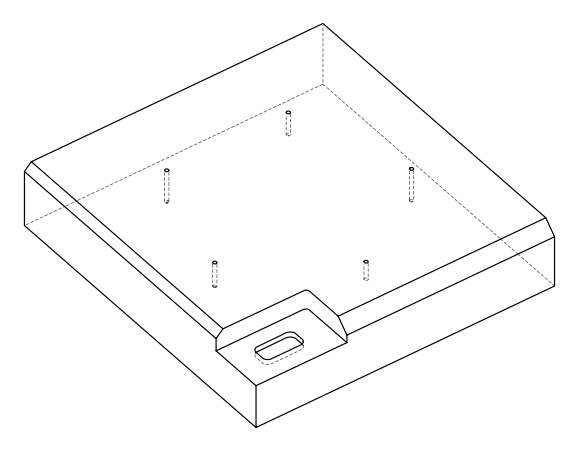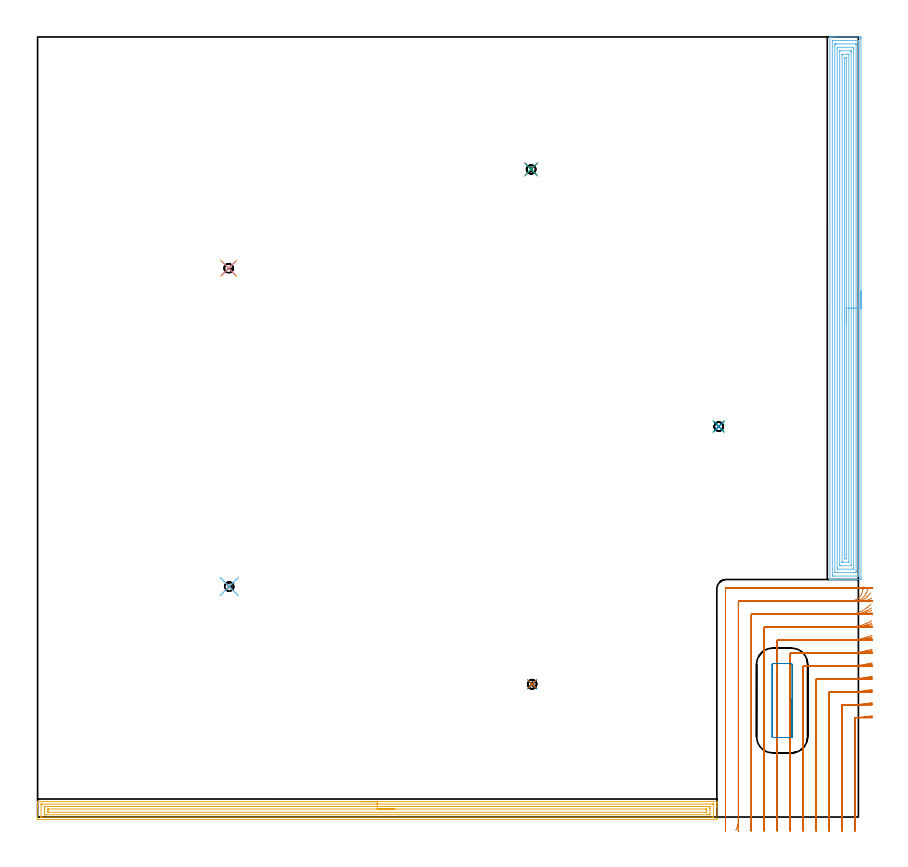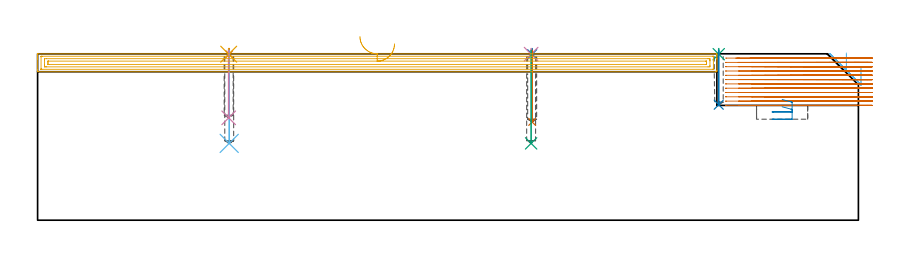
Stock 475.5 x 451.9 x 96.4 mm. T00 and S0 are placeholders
(PLAN: 14 operations, 4 tool changes, 75.8 min)
(1 SPOT_DRILL | STEP1POCKET | NXT0321_9005460120000 | 0.03 min | 1 mm3)
(2 SPOT_DRILL_1 | STEP1POCKET_1 | NXT0321_9005460120000 | 0.03 min | 1 mm3)
(3 SPOT_DRILL_2 | STEP1POCKET_2 | NXT0321_9005460120000 | 0.03 min | 0 mm3)
(4 SPOT_DRILL_3 | STEP1POCKET_3 | NXT0321_9005460120000 | 0.03 min | 1 mm3)
(5 SPOT_DRILL_4 | STEP1POCKET_4 | NXT0321_9005460120000 | 0.03 min | 0 mm3)
(6 DRILL_BLIND_HOLE_INTO_CENTER | STEP1POCKET | UGT0301_447 | 0.22 min | 1060 mm3)
(7 DRILL_BLIND_HOLE_INTO_CENTER_1 | STEP1POCKET_1 | UGT0301_447 | 0.17 min | 802 mm3)
(8 DRILL_BLIND_HOLE_INTO_CENTER_2 | STEP1POCKET_2 | UGT0301_447 | 0.13 min | 591 mm3)
(9 DRILL_BLIND_HOLE_INTO_CENTER_3 | STEP1POCKET_3 | UGT0301_447 | 0.22 min | 1065 mm3)
(10 DRILL_BLIND_HOLE_INTO_CENTER_4 | STEP1POCKET_4 | UGT0301_447 | 0.16 min | 750 mm3)
(11 AREA_MILL | FG_CHAMFER_SURFACE | UGT0205_001 | 12.83 min | 21597 mm3)
(12 AREA_MILL_1 | FG_CHAMFER_SURFACE_1 | UGT0205_001 | 17.86 min | 52158 mm3)
(13 MILL_CORNER_NOTCH_RECTANGULAR | CORNER_NOTCH_RECTANGULAR | NXT0201_013 | Follow Part, ap 2.5, ae 75% | 43.44 min | 335625 mm3)
(14 MILL_RECTANGULAR_POCKET | POCKET_RECTANGULAR_STRAIGHT | UGT0201_100 | Follow Part, ap 4.5, ae 75% | 0.67 min | 13767 mm3)
(TOOL NXT0321_9005460120000 | NC Spot Drill, 142deg, 12mm, Carbide, Uncoated | D12 PA142 FL30 Z2)
(TOOL UGT0301_447 | Carbide Drill 5.2 mm | D5.2 PA118 FL52 Z2)
(TOOL UGT0205_001 | Chamfer Mill 20 x 3 x 45 deg. | D20 FL50 Z2)
(TOOL NXT0201_013 | ENDMILL 10mm | D10 FL30 Z4)
(TOOL UGT0201_100 | End Mill 18 mm | D18 FL22 Z2)
(OP 1 SPOT_DRILL)
G17 G21 G94 G90
T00 M6
G54
G17 G0 G90 X111. Y133.5 S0 M3
G43 Z106.4 H0
G94 G81 G98 Z96.176 F250. R99.4
G80
M5
M2
(OP 2 SPOT_DRILL_1)
G17 G21 G94 G90
T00 M6
G54
G17 G0 G90 X286.5 Y76.9 S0 M3
G43 Z106.4 H0
G94 G81 G98 Z96.176 F250. R99.4
G80
M5
M2
(OP 3 SPOT_DRILL_2)
G17 G21 G94 G90
T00 M6
G54
G17 G0 G90 X394.6 Y226.2 S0 M3
G43 Z106.4 H0
G94 G81 G98 Z96.176 F250. R99.4
G80
M5
M2
(OP 4 SPOT_DRILL_3)
G17 G21 G94 G90
T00 M6
G54
G17 G0 G90 X285.9 Y375.2 S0 M3
G43 Z106.4 H0
G94 G81 G98 Z96.176 F250. R99.4
G80
M5
M2
(OP 5 SPOT_DRILL_4)
G17 G21 G94 G90
T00 M6
G54
G17 G0 G90 X110.7 Y317.9 S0 M3
G43 Z106.4 H0
G94 G81 G98 Z96.176 F250. R99.4
G80
M5
M2
(OP 6 DRILL_BLIND_HOLE_INTO_CENTER)
G17 G21 G94 G90
T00 M6
G54
G17 G0 G90 X111. Y133.5 S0 M3
G43 Z106.4 H0
G94 G81 G98 Z44.5 F250. R98.4
G80
M5
M2
(OP 7 DRILL_BLIND_HOLE_INTO_CENTER_1)
G17 G21 G94 G90
T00 M6
G54
G17 G0 G90 X286.5 Y76.9 S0 M3
G43 Z106.4 H0
G94 G81 G98 Z56.9 F250. R98.4
G80
M5
M2
(OP 8 DRILL_BLIND_HOLE_INTO_CENTER_2)
G17 G21 G94 G90
T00 M6
G54
G17 G0 G90 X394.6 Y226.2 S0 M3
G43 Z106.4 H0
G94 G81 G98 Z66.9 F250. R98.4
G80
M5
M2
(OP 9 DRILL_BLIND_HOLE_INTO_CENTER_3)
G17 G21 G94 G90
T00 M6
G54
G17 G0 G90 X285.9 Y375.2 S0 M3
G43 Z106.4 H0
G94 G81 G98 Z44.5 F250. R98.4
G80
M5
M2
(OP 10 DRILL_BLIND_HOLE_INTO_CENTER_4)
G17 G21 G94 G90
T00 M6
G54
G17 G0 G90 X110.7 Y317.9 S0 M3
G43 Z106.4 H0
G94 G81 G98 Z59.3 F250. R98.4
G80
M5
M2
(OP 11 AREA_MILL)
G17 G21 G94 G90
T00 M6
G54
G17 G0 G90 X186.75 Y8.9 S1061 M3
G43 Z106.4 H0
G94 G1 X186.788 Z105.528 F250.
X186.902 Z104.663
X187.091 Z103.812
X187.353 Z102.98
X187.687 Z102.174
X188.09 Z101.4
X188.559 Z100.664
X189.09 Z99.972
X189.679 Z99.329
X190.322 Z98.739
X191.014 Z98.208
X191.75 Z97.74
X192.524 Z97.337
X193.33 Z97.003
X194.162 Z96.741
X195.014 Z96.552
X195.878 Z96.438
X196.75 Z96.4
X393.326
X393.49 Y8.898 Z96.388
X393.498 Y8.754 Z96.246
X393.5 Y8.604 Z96.104
Y8.325 Z95.825
Y7.644 Z95.138
Y6.426 Z93.923
Y5.891 Z93.385
Y-0.852 Z86.645
X393.497 Y-1.12 Z86.377
X393.49 Y-1.493 Z86.005
X393.264 Y-1.497 Z86.001
X392.88 Y-1.5 Z86.
X0.621
X0.236 Y-1.497 Z86.001
X0.01 Y-1.493 Z86.005
X0.004 Y-1.12 Z86.377
X0. Y-0.511 Z86.986
Y5.891 Z93.385
Y6.426 Z93.923
Y6.767 Z94.263
Y7.303 Z94.799
Y7.644 Z95.138
Y8.325 Z95.825
Y8.604 Z96.104
X0.002 Y8.754 Z96.246
X0.01 Y8.898 Z96.388
X0.174 Y8.9 Z96.4
X196.75
Y7.486 Z94.986
X391.092 Y7.485 Z94.985
X391.254
X391.447 Y7.481 Z94.981
X391.487 Y7.479 Z94.979
X391.493 Y7.453 Z94.953
X391.496 Y7.421 Z94.921
X391.5 Y7.244 Z94.744
Y0.233 Z87.733
X391.498 Y0.1 Z87.6
X391.494 Y-0.006 Z87.494
X391.49 Y-0.072 Z87.428
X391.457 Y-0.079 Z87.421
X391.092 Y-0.084 Z87.416
X390.931 Y-0.085 Z87.415
X2.408
X2.246
X2.054 Y-0.081 Z87.419
X2.013 Y-0.079 Z87.421
X2.007 Y-0.053 Z87.447
X2.004 Y-0.021 Z87.479
X2. Y0.156 Z87.656
Y7.167 Z94.667
X2.002 Y7.3 Z94.8
X2.006 Y7.407 Z94.907
X2.01 Y7.472 Z94.972
X2.043 Y7.479 Z94.979
X2.408 Y7.484 Z94.984
X2.569 Y7.485 Z94.985
X196.75 Y7.486 Z94.986
Y6.072 Z93.572
X388.412 Y6.071 Z93.571
X389.123 Y6.07 Z93.57
X389.305 Y6.068 Z93.568
X389.48 Y6.065 Z93.565
X389.49 Y5.891 Z93.391
X389.497 Y5.703 Z93.203
X389.5 Y5.015 Z92.515
Y4.824 Z92.324
X389.499 Y2.196 Z89.696
X389.49 Y1.509 Z89.009
X389.482 Y1.335 Z88.835
X388.412 Y1.329 Z88.829
X5.088
X4.377 Y1.33 Z88.83
X4.195 Y1.332 Z88.832
X4.02 Y1.335 Z88.835
X4.01 Y1.509 Z89.009
X4.003 Y1.697 Z89.197
X4. Y2.385 Z89.885
Y2.576 Z90.076
X4.001 Y5.204 Z92.704
X4.01 Y5.891 Z93.391
X4.018 Y6.064 Z93.564
X5.088 Y6.071 Z93.571
X196.75 Y6.072 Z93.572
Y4.657 Z92.157
X386.989
X387.357 Y4.656 Z92.156
X387.421 Y4.654 Z92.154
X387.481 Y4.651 Z92.151
X387.49 Y4.565 Z92.065
X387.5 Y4.156 Z91.656
Y3.28 Z90.78
X387.497 Y2.833 Z90.333
X387.494 Y2.779 Z90.279
X387.491 Y2.757 Z90.257
X387.469 Y2.75 Z90.25
X387.331 Y2.746 Z90.246
X387.153 Y2.743 Z90.243
X6.511
X6.143 Y2.744 Z90.244
X6.079 Y2.746 Z90.246
X6.019 Y2.749 Z90.249
X6.01 Y2.835 Z90.335
X6. Y3.244 Z90.744
Y4.12 Z91.62
Y4.138 Z91.638
X6.003 Y4.567 Z92.067
X6.006 Y4.621 Z92.121
X6.009 Y4.643 Z92.143
X6.031 Y4.65 Z92.15
X6.17 Y4.654 Z92.154
X6.347 Y4.656 Z92.156
X196.75 Y4.657 Z92.157
X197.622 Z92.195
X198.487 Z92.309
X199.338 Z92.498
X200.17 Z92.76
X200.976 Z93.094
X201.75 Z93.497
X202.486 Z93.966
X203.178 Z94.497
X203.821 Z95.086
X204.41 Z95.729
X204.942 Z96.422
X205.41 Z97.157
X205.813 Z97.931
X206.147 Z98.737
X206.409 Z99.569
X206.598 Z100.421
X206.712 Z101.286
X206.75 Z102.157
G0 Z106.4
M5
M2
(OP 12 AREA_MILL_1)
G17 G21 G94 G90
T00 M6
G54
G17 G0 G90 X477. Y304.75 S1061 M3
G43 Z106.4 H0
Z88.4
G94 G1 Y304.712 Z87.528 F250.
Y304.598 Z86.663
Y304.409 Z85.812
Y304.147 Z84.98
Y303.813 Z84.174
Y303.41 Z83.4
Y302.941 Z82.664
Y302.41 Z81.972
Y301.821 Z81.329
Y301.178 Z80.74
Y300.486 Z80.208
Y299.75 Z79.74
Y298.976 Z79.337
Y298.17 Z79.003
Y297.338 Z78.741
Y296.486 Z78.552
Y295.622 Z78.438
Y294.75 Z78.4
Y138.791
X476.999 Y138.232 Z78.401
X476.994 Y137.679 Z78.403
X476.992 Y137.608 Z78.406
X476.445 Y137.6 Z78.953
X462.222 Z93.173
X460.813 Z94.584
X460.444 Z94.951
X459.708 Z95.692
X459.46 Z95.939
X459.044 Y137.607 Z96.347
X459.003 Y137.61 Z96.388
X459. Y137.785 Z96.4
Y451.715
X459.003 Y451.891 Z96.388
X459.046 Y451.9 Z96.345
X459.46 Z95.939
X459.708 Z95.692
X460.444 Z94.951
X461.702 Z93.695
X463.111 Z92.285
X475.816 Z79.581
X476.445 Y451.896 Z78.953
X476.992 Y451.892 Z78.406
X476.994 Y451.821 Z78.404
X476.999 Y451.267 Z78.401
X477. Y450.709 Z78.4
Y294.75
X475.586 Z79.814
Y140.021
X475.585 Y139.992 Z79.815
X475.556 Y139.61 Z79.844
X475.084 Y139.601 Z80.316
X461.333 Y139.6 Z94.067
X460.862 Y139.601 Z94.538
X460.444 Y139.61 Z94.956
X460.416 Y140.021 Z94.984
X460.415 Y140.051 Z94.985
Y449.479
X460.416 Y449.508 Z94.984
X460.444 Y449.89 Z94.956
X460.916 Y449.899 Z94.484
X474.667 Y449.9 Z80.733
X475.138 Y449.899 Z80.262
X475.556 Y449.89 Z79.844
X475.584 Y449.479 Z79.816
X475.585 Y449.449 Z79.815
X475.586 Y294.75 Z79.814
X474.172 Z81.228
X474.171 Y142.704 Z81.229
X474.17 Y142.309 Z81.23
X474.167 Y141.81 Z81.233
X474.165 Y141.621 Z81.235
X473.98 Y141.607 Z81.42
X473.778 Y141.603 Z81.622
X473.098 Y141.6 Z82.302
X472.889 Z82.511
X462.222 Y141.601 Z93.178
X462.014 Y141.604 Z93.386
X461.875 Y141.609 Z93.525
X461.835 Y141.612 Z93.565
X461.833 Y141.631 Z93.567
X461.831 Y141.678 Z93.569
X461.829 Y141.81 Z93.571
Y446.796
X461.83 Y447.191 Z93.57
X461.833 Y447.69 Z93.567
X461.835 Y447.879 Z93.565
X462.02 Y447.893 Z93.38
X462.222 Y447.897 Z93.178
X462.903 Y447.9 Z92.497
X463.111 Z92.289
X473.778 Y447.899 Z81.622
X473.987 Y447.896 Z81.413
X474.125 Y447.891 Z81.275
X474.165 Y447.888 Z81.235
X474.167 Y447.869 Z81.233
X474.169 Y447.822 Z81.231
X474.171 Y447.69 Z81.229
X474.172 Y294.75 Z81.228
X472.757 Z82.643
Y144.493
X472.753 Y143.736 Z82.647
X472.751 Y143.625 Z82.649
X472.745 Y143.609 Z82.655
X472.721 Y143.606 Z82.679
X472.666 Y143.603 Z82.734
X472.444 Y143.601 Z82.956
X463.556 Z91.844
X463.334 Y143.603 Z92.066
X463.279 Y143.606 Z92.121
X463.255 Y143.61 Z92.145
X463.25 Y143.622 Z92.15
X463.248 Y143.698 Z92.152
X463.243 Y144.36 Z92.157
Y445.007
X463.247 Y445.764 Z92.153
X463.25 Y445.875 Z92.15
X463.255 Y445.891 Z92.145
X463.279 Y445.894 Z92.121
X463.334 Y445.897 Z92.066
X463.556 Y445.899 Z91.844
X472.444 Z82.956
X472.666 Y445.897 Z82.734
X472.721 Y445.894 Z82.679
X472.745 Y445.891 Z82.655
X472.75 Y445.878 Z82.65
X472.752 Y445.802 Z82.648
X472.757 Y445.14 Z82.643
Y445.007
Y294.75
X471.343 Z84.057
Y146.049
X471.341 Y145.815 Z84.059
X471.338 Y145.66 Z84.062
X471.336 Y145.611 Z84.064
X471.322 Y145.608 Z84.078
X471.28 Y145.605 Z84.12
X471.111 Y145.601 Z84.289
X465.567 Y145.6 Z89.833
X464.889 Y145.602 Z90.511
X464.673 Y145.605 Z90.727
X464.663 Y145.615 Z90.737
X464.66 Y145.618 Z90.74
X464.657 Y146.282 Z90.743
Y146.515
Y443.451
X464.659 Y443.685 Z90.741
X464.662 Y443.84 Z90.738
X464.664 Y443.889 Z90.736
X464.678 Y443.892 Z90.722
X464.72 Y443.895 Z90.68
X464.889 Y443.899 Z90.511
X470.433 Y443.9 Z84.967
X471.111 Y443.898 Z84.289
X471.327 Y443.895 Z84.073
X471.337 Y443.885 Z84.063
X471.34 Y443.882 Z84.06
X471.343 Y443.218 Z84.057
Y442.985
Y294.75
X469.929 Z85.471
Y148.071
X469.927 Y147.771 Z85.473
X469.924 Y147.623 Z85.476
X469.923 Y147.612 Z85.477
X469.908 Y147.608 Z85.492
X469.868 Y147.603 Z85.532
X469.801 Y147.601 Z85.599
X466.667 Y147.6 Z88.733
X466.244 Y147.602 Z89.156
X466.094 Y147.608 Z89.306
X466.08 Y147.61 Z89.32
X466.078 Y147.624 Z89.322
X466.074 Y147.673 Z89.326
X466.072 Y147.775 Z89.328
X466.071 Y441.429 Z89.329
X466.073 Y441.729 Z89.327
X466.076 Y441.877 Z89.324
X466.077 Y441.888 Z89.323
X466.092 Y441.892 Z89.308
X466.132 Y441.897 Z89.268
X466.199 Y441.899 Z89.201
X469.333 Y441.9 Z86.067
X469.756 Y441.898 Z85.644
X469.906 Y441.892 Z85.494
X469.92 Y441.89 Z85.48
X469.922 Y441.876 Z85.478
X469.926 Y441.827 Z85.474
X469.928 Y441.725 Z85.472
X469.929 Y294.75 Z85.471
X468.515 Z86.885
X468.514 Y149.86 Z86.886
X468.513 Y149.79 Z86.887
X468.51 Y149.719 Z86.89
X468.502 Y149.61 Z86.898
X468.444 Y149.608 Z86.956
X467.813 Y149.601 Z87.587
X467.556 Y149.602 Z87.844
X467.519 Y149.604 Z87.881
X467.498 Y149.609 Z87.902
X467.492 Y149.613 Z87.908
X467.49 Y149.648 Z87.91
X467.486 Y149.789 Z87.914
X467.485 Y149.86 Z87.915
X467.486 Y439.64 Z87.914
X467.487 Y439.71 Z87.913
X467.49 Y439.782 Z87.91
X467.498 Y439.89 Z87.902
X467.556 Y439.892 Z87.844
X468.188 Y439.899 Z87.212
X468.444 Y439.898 Z86.956
X468.481 Y439.896 Z86.919
X468.502 Y439.891 Z86.898
X468.508 Y439.887 Z86.892
X468.51 Y439.852 Z86.89
X468.514 Y439.711 Z86.886
X468.515 Y439.64 Z86.885
Y294.75
Y293.878 Z86.923
Y293.013 Z87.037
Y292.162 Z87.226
Y291.33 Z87.488
Y290.524 Z87.822
Y289.75 Z88.225
Y289.014 Z88.694
Y288.322 Z89.225
Y287.679 Z89.814
Y287.09 Z90.457
Y286.558 Z91.149
Y286.09 Z91.885
Y285.687 Z92.659
Y285.353 Z93.465
Y285.091 Z94.297
Y284.902 Z95.149
Y284.788 Z96.014
Y284.75 Z96.885
G0 Z106.4
M5
M2
(OP 13 MILL_CORNER_NOTCH_RECTANGULAR)
G17 G21 G94 G90
T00 M6
G54
G17 G0 G90 X483.474 Y58.644 S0 M3
G43 Z106.4 H0
Z93.908
G94 G1 X480.5 Y58.25 F250.
G2 X473.972 Y57.674 R75. F500.
G3 X473.5 Y57.18 R0.5
G1 Y-2.392
G2 X473.455 Y-5. R75.
G1 X473.35 Y-7.998 F250.
G0 Z106.4
X483.468 Y66.261
Z93.908
G1 X480.5 Y65.823
G2 X470.647 Y65.1 R67.5 F500.
G1 X466.494
G3 X466. Y64.606 R0.5
G1 Y-2.392
G2 X465.95 Y-5. R67.5
G1 X465.834 Y-7.998 F250.
G0 Z106.4
X483.459 Y73.907
Z93.908
G1 X480.5 Y73.415
G2 X470.647 Y72.6 R60. F500.
G1 X458.995
G3 X458.5 Y72.105 R0.5
G1 Y-2.392
G2 X458.443 Y-5. R60.
G1 X458.313 Y-7.997 F250.
G0 Z106.4
X483.447 Y81.596
Z93.908
G1 X480.5 Y81.033
G2 X470.647 Y80.1 R52.5 F500.
G1 X451.495
G3 X451. Y79.605 R0.5
G1 Y-2.392
G2 X450.935 Y-5. R52.5
G1 X450.786 Y-7.996 F250.
G0 Z106.4
X483.427 Y89.349
Z93.908
G1 X480.5 Y88.692
G2 X470.647 Y87.6 R45. F500.
G1 X443.995
G3 X443.5 Y87.105 R0.5
G1 Y-2.392
G2 X443.424 Y-5. R45.
G1 X443.25 Y-7.995 F250.
G0 Z106.4
X483.395 Y97.206
Z93.908
G1 X480.5 Y96.418
G2 X470.647 Y95.1 R37.5 F500.
G1 X436.495
G3 X436. Y94.605 R0.5
G1 Y-2.392
G2 X435.909 Y-5. R37.5
G1 X435.701 Y-7.993 F250.
G0 Z106.4
X483.334 Y105.25
Z93.908
G1 X480.5 Y104.264
G2 X470.647 Y102.6 R30. F500.
G1 X428.996
G3 X428.5 Y102.104 R0.5
G1 Y-2.392
G2 X428.386 Y-5. R30.
G1 X428.126 Y-7.989 F250.
G0 Z106.4
X483.197 Y113.686
Z93.908
G1 X480.5 Y112.372
G2 X470.647 Y110.1 R22.5 F500.
G1 X421.496
G3 X421. Y109.604 R0.5
G1 Y-2.392
G2 X420.848 Y-5. R22.5
G1 X420.501 Y-7.98 F250.
G0 Z106.4
X482.762 Y123.261
Z93.908
G1 X480.5 Y121.29
G2 X470.647 Y117.6 R15. F500.
G1 X413.996
G3 X413.5 Y117.104 R0.5
G1 Y-2.392
G2 X413.272 Y-5. R15.
G1 X412.75 Y-7.954 F250.
G0 Z106.4
X478.258 Y133.357
Z93.908
G1 X478.111 Y131.864
G2 X470.647 Y125.1 R7.5 F500.
G1 X406.496
G3 X406. Y124.604 R0.5
G1 Y-2.392
G2 X405.532 Y-5. R7.5
G1 X404.489 Y-7.813 F250.
G0 Z106.4
X473.647 Y132.6
Z93.908
G1 X470.647
X398.996 F500.
G3 X398.5 Y132.104 R0.5
G1 Y-2.392
Y-5.392 F250.
G0 Z106.4
X483.485 Y58.259
Z91.417
G1 X480.5 Y57.964
G2 X473.988 Y57.605 R75. F500.
G3 X473.5 Y57.111 R0.5
G1 Y-4.683
X473.499 Y-5.
X473.487 Y-8. F250.
G0 Z106.4
X483.482 Y65.832
Z91.417
G1 X480.5 Y65.504
G2 X473.123 Y65.1 R67.5 F500.
G1 X466.494
G3 X466. Y64.606 R0.5
G1 Y-4.683
X465.999 Y-5.
X465.985 Y-8. F250.
G0 Z106.4
X483.477 Y73.424
Z91.417
G1 X480.5 Y73.055
G2 X473.123 Y72.6 R60. F500.
G1 X458.995
G3 X458.5 Y72.105 R0.5
G1 Y-4.683
X458.499 Y-5.
X458.483 Y-8. F250.
G0 Z106.4
X483.47 Y81.043
Z91.417
G1 X480.5 Y80.621
G2 X473.123 Y80.1 R52.5 F500.
G1 X451.495
G3 X451. Y79.605 R0.5
G1 Y-4.683
X450.999 Y-5.
X450.981 Y-8. F250.
G0 Z106.4
X483.459 Y88.701
Z91.417
G1 X480.5 Y88.209
G2 X473.123 Y87.6 R45. F500.
G1 X443.995
G3 X443.5 Y87.105 R0.5
G1 Y-4.683
G2 X443.499 Y-5. R45.
G1 X443.478 Y-8. F250.
G0 Z106.4
X483.441 Y96.423
Z91.417
G1 X480.5 Y95.833
G2 X473.123 Y95.1 R37.5 F500.
G1 X436.495
G3 X436. Y94.605 R0.5
G1 Y-4.683
G2 X435.999 Y-5. R37.5
G1 X435.973 Y-8. F250.
G0 Z106.4
X483.408 Y104.259
Z91.417
G1 X480.5 Y103.521
G2 X473.123 Y102.6 R30. F500.
G1 X428.996
G3 X428.5 Y102.104 R0.5
G1 Y-4.683
G2 X428.498 Y-5. R30.
G1 X428.467 Y-8. F250.
G0 Z106.4
X483.334 Y112.328
Z91.417
G1 X480.5 Y111.344
G2 X473.123 Y110.1 R22.5 F500.
G1 X421.496
G3 X421. Y109.604 R0.5
G1 Y-4.683
G2 X420.998 Y-5. R22.5
G1 X420.956 Y-8. F250.
G0 Z106.4
X483.112 Y121.015
Z91.417
G1 X480.5 Y119.54
G2 X473.123 Y117.6 R15. F500.
G1 X413.996
G3 X413.5 Y117.104 R0.5
G1 Y-4.683
G2 X413.497 Y-5. R15.
G1 X413.433 Y-7.999 F250.
G0 Z106.4
X481.199 Y132.465
Z91.417
G1 X480.038 Y129.698
G2 X473.123 Y125.1 R7.5 F500.
G1 X406.496
G3 X406. Y124.604 R0.5
G1 Y-4.683
G2 X405.993 Y-5. R7.5
G1 X405.867 Y-7.997 F250.
G0 Z106.4
X476.123 Y132.6
Z91.417
G1 X473.123
X398.996 F500.
G3 X398.5 Y132.104 R0.5
G1 Y-4.683
Y-7.683 F250.
G0 Z106.4
X483.492 Y58.026
Z88.925
G1 X480.5 Y57.805
G2 X474.965 Y57.6 R75. F500.
G1 X473.994
G3 X473.5 Y57.106 R0.5
G1 Y-5.
Y-8. F250.
G0 Z106.4
X483.49 Y65.573
Z88.925
G1 X480.5 Y65.327
G2 X474.965 Y65.1 R67.5 F500.
G1 X466.494
G3 X466. Y64.606 R0.5
G1 Y-5.
Y-8. F250.
G0 Z106.4
X483.487 Y73.133
Z88.925
G1 X480.5 Y72.856
G2 X474.965 Y72.6 R60. F500.
G1 X458.995
G3 X458.5 Y72.105 R0.5
G1 Y-5.
Y-8. F250.
G0 Z106.4
X483.483 Y80.709
Z88.925
G1 X480.5 Y80.393
G2 X474.965 Y80.1 R52.5 F500.
G1 X451.495
G3 X451. Y79.605 R0.5
G1 Y-5.
Y-8. F250.
G0 Z106.4
X483.477 Y88.311
Z88.925
G1 X480.5 Y87.942
G2 X474.965 Y87.6 R45. F500.
G1 X443.995
G3 X443.5 Y87.105 R0.5
G1 Y-5.
Y-8. F250.
G0 Z106.4
X483.467 Y95.954
Z88.925
G1 X480.5 Y95.511
G2 X474.965 Y95.1 R37.5 F500.
G1 X436.495
G3 X436. Y94.605 R0.5
G1 Y-5.
Y-8. F250.
G0 Z106.4
X483.448 Y103.669
Z88.925
G1 X480.5 Y103.115
G2 X474.965 Y102.6 R30. F500.
G1 X428.996
G3 X428.5 Y102.104 R0.5
G1 Y-5.
Y-8. F250.
G0 Z106.4
X483.408 Y111.53
Z88.925
G1 X480.5 Y110.792
G2 X474.965 Y110.1 R22.5 F500.
G1 X421.496
G3 X421. Y109.604 R0.5
G1 Y-5.
Y-8. F250.
G0 Z106.4
X483.288 Y119.766
Z88.925
G1 X480.5 Y118.659
G2 X474.965 Y117.6 R15. F500.
G1 X413.996
G3 X413.5 Y117.104 R0.5
G1 Y-5.
Y-8. F250.
G0 Z106.4
X482.524 Y129.754
Z88.925
G1 X480.5 Y127.539
G2 X474.965 Y125.1 R7.5 F500.
G1 X406.496
G3 X406. Y124.604 R0.5
G1 Y-5.
Y-8. F250.
G0 Z106.4
X477.965 Y132.6
Z88.925
G1 X474.965
X398.996 F500.
G3 X398.5 Y132.104 R0.5
G1 Y-5.
Y-8. F250.
G0 Z106.4
X483.498 Y57.757
Z86.433
G1 X480.5 Y57.649
G2 X477.8 Y57.6 R75. F500.
G1 X473.994
G3 X473.5 Y57.106 R0.5
G1 Y-5.
Y-8. F250.
G0 Z106.4
X483.498 Y65.274
Z86.433
G1 X480.5 Y65.154
G2 X477.8 Y65.1 R67.5 F500.
G1 X466.494
G3 X466. Y64.606 R0.5
G1 Y-5.
Y-8. F250.
G0 Z106.4
X483.497 Y72.796
Z86.433
G1 X480.5 Y72.661
G2 X477.8 Y72.6 R60. F500.
G1 X458.995
G3 X458.5 Y72.105 R0.5
G1 Y-5.
Y-8. F250.
G0 Z106.4
X483.496 Y80.324
Z86.433
G1 X480.5 Y80.169
G2 X477.8 Y80.1 R52.5 F500.
G1 X451.495
G3 X451. Y79.605 R0.5
G1 Y-5.
Y-8. F250.
G0 Z106.4
X483.495 Y87.861
Z86.433
G1 X480.5 Y87.681
G2 X477.8 Y87.6 R45. F500.
G1 X443.995
G3 X443.5 Y87.105 R0.5
G1 Y-5.
Y-8. F250.
G0 Z106.4
X483.492 Y95.413
Z86.433
G1 X480.5 Y95.197
G2 X477.8 Y95.1 R37.5 F500.
G1 X436.495
G3 X436. Y94.605 R0.5
G1 Y-5.
Y-8. F250.
G0 Z106.4
X483.488 Y102.992
Z86.433
G1 X480.5 Y102.722
G2 X477.8 Y102.6 R30. F500.
G1 X428.996
G3 X428.5 Y102.104 R0.5
G1 Y-5.
Y-8. F250.
G0 Z106.4
X483.478 Y110.623
Z86.433
G1 X480.5 Y110.263
G2 X477.8 Y110.1 R22.5 F500.
G1 X421.496
G3 X421. Y109.604 R0.5
G1 Y-5.
Y-8. F250.
G0 Z106.4
X483.451 Y118.385
Z86.433
G1 X480.5 Y117.845
G2 X477.8 Y117.6 R15. F500.
G1 X413.996
G3 X413.5 Y117.104 R0.5
G1 Y-5.
Y-8. F250.
G0 Z106.4
X483.299 Y126.683
Z86.433
G1 X480.5 Y125.603
G2 X477.8 Y125.1 R7.5 F500.
G1 X406.496
G3 X406. Y124.604 R0.5
G1 Y-5.
Y-8. F250.
G0 Z106.4
X480.8 Y132.6
Z86.433
G1 X477.8
X398.996 F500.
G3 X398.5 Y132.104 R0.5
G1 Y-5.
Y-8. F250.
G0 Z106.4
X483.5 Y57.616
Z83.942
G1 X480.5 Y57.601
X480.117 Y57.6 F500.
X473.994
G3 X473.5 Y57.106 R0.5
G1 Y-5.
Y-8. F250.
G0 Z106.4
X483.5 Y65.118
Z83.942
G1 X480.5 Y65.101
G2 X480.117 Y65.1 R67.5 F500.
G1 X466.494
G3 X466. Y64.606 R0.5
G1 Y-5.
Y-8. F250.
G0 Z106.4
X483.5 Y72.62
Z83.942
G1 X480.5 Y72.601
G2 X480.117 Y72.6 R60. F500.
G1 X458.995
G3 X458.5 Y72.105 R0.5
G1 Y-5.
Y-8. F250.
G0 Z106.4
X483.5 Y80.123
Z83.942
G1 X480.5 Y80.101
G2 X480.117 Y80.1 R52.5 F500.
G1 X451.495
G3 X451. Y79.605 R0.5
G1 Y-5.
Y-8. F250.
G0 Z106.4
X483.5 Y87.627
Z83.942
G1 X480.5 Y87.602
G2 X480.117 Y87.6 R45. F500.
G1 X443.995
G3 X443.5 Y87.105 R0.5
G1 Y-5.
Y-8. F250.
G0 Z106.4
X483.5 Y95.133
Z83.942
G1 X480.5 Y95.102
G2 X480.117 Y95.1 R37.5 F500.
G1 X436.495
G3 X436. Y94.605 R0.5
G1 Y-5.
Y-8. F250.
G0 Z106.4
X483.5 Y102.641
Z83.942
G1 X480.5 Y102.602
G2 X480.117 Y102.6 R30. F500.
G1 X428.996
G3 X428.5 Y102.104 R0.5
G1 Y-5.
Y-8. F250.
G0 Z106.4
X483.5 Y110.154
Z83.942
G1 X480.5 Y110.103
G2 X480.117 Y110.1 R22.5 F500.
G1 X421.496
G3 X421. Y109.604 R0.5
G1 Y-5.
Y-8. F250.
G0 Z106.4
X483.499 Y117.681
Z83.942
G1 X480.5 Y117.605
G2 X480.117 Y117.6 R15. F500.
G1 X413.996
G3 X413.5 Y117.104 R0.5
G1 Y-5.
Y-8. F250.
G0 Z106.4
X483.496 Y125.263
Z83.942
G1 X480.5 Y125.11
G2 X480.117 Y125.1 R7.5 F500.
G1 X406.496
G3 X406. Y124.604 R0.5
G1 Y-5.
Y-8. F250.
G0 Z106.4
X483.117 Y132.6
Z83.942
G1 X480.117
X398.996 F500.
G3 X398.5 Y132.104 R0.5
G1 Y-5.
Y-8. F250.
G0 Z106.4
X483.5 Y57.6
Z81.45
G1 X480.5
X473.994 F500.
G3 X473.5 Y57.106 R0.5
G1 Y-5.
Y-8. F250.
G0 Z106.4
X483.5 Y65.1
Z81.45
G1 X480.5
X466.494 F500.
G3 X466. Y64.606 R0.5
G1 Y-5.
Y-8. F250.
G0 Z106.4
X483.5 Y72.6
Z81.45
G1 X480.5
X458.995 F500.
G3 X458.5 Y72.105 R0.5
G1 Y-5.
Y-8. F250.
G0 Z106.4
X483.5 Y80.1
Z81.45
G1 X480.5
X451.495 F500.
G3 X451. Y79.605 R0.5
G1 Y-5.
Y-8. F250.
G0 Z106.4
X483.5 Y87.6
Z81.45
G1 X480.5
X443.995 F500.
G3 X443.5 Y87.105 R0.5
G1 Y-5.
Y-8. F250.
G0 Z106.4
X483.5 Y95.1
Z81.45
G1 X480.5
X436.495 F500.
G3 X436. Y94.605 R0.5
G1 Y-5.
Y-8. F250.
G0 Z106.4
X483.5 Y102.6
Z81.45
G1 X480.5
X428.996 F500.
G3 X428.5 Y102.104 R0.5
G1 Y-5.
Y-8. F250.
G0 Z106.4
X483.5 Y110.1
Z81.45
G1 X480.5
X421.496 F500.
G3 X421. Y109.604 R0.5
G1 Y-5.
Y-8. F250.
G0 Z106.4
X483.5 Y117.6
Z81.45
G1 X480.5
X413.996 F500.
G3 X413.5 Y117.104 R0.5
G1 Y-5.
Y-8. F250.
G0 Z106.4
X483.5 Y125.1
Z81.45
G1 X480.5
X406.496 F500.
G3 X406. Y124.604 R0.5
G1 Y-5.
Y-8. F250.
G0 Z106.4
X483.5 Y132.6
Z81.45
G1 X480.5
X398.996 F500.
G3 X398.5 Y132.104 R0.5
G1 Y-5.
Y-8. F250.
G0 Z106.4
X483.5 Y57.6
Z78.958
G1 X480.5
X473.994 F500.
G3 X473.5 Y57.106 R0.5
G1 Y-5.
Y-8. F250.
G0 Z106.4
X483.5 Y65.1
Z78.958
G1 X480.5
X466.494 F500.
G3 X466. Y64.606 R0.5
G1 Y-5.
Y-8. F250.
G0 Z106.4
X483.5 Y72.6
Z78.958
G1 X480.5
X458.995 F500.
G3 X458.5 Y72.105 R0.5
G1 Y-5.
Y-8. F250.
G0 Z106.4
X483.5 Y80.1
Z78.958
G1 X480.5
X451.495 F500.
G3 X451. Y79.605 R0.5
G1 Y-5.
Y-8. F250.
G0 Z106.4
X483.5 Y87.6
Z78.958
G1 X480.5
X443.995 F500.
G3 X443.5 Y87.105 R0.5
G1 Y-5.
Y-8. F250.
G0 Z106.4
X483.5 Y95.1
Z78.958
G1 X480.5
X436.495 F500.
G3 X436. Y94.605 R0.5
G1 Y-5.
Y-8. F250.
G0 Z106.4
X483.5 Y102.6
Z78.958
G1 X480.5
X428.996 F500.
G3 X428.5 Y102.104 R0.5
G1 Y-5.
Y-8. F250.
G0 Z106.4
X483.5 Y110.1
Z78.958
G1 X480.5
X421.496 F500.
G3 X421. Y109.604 R0.5
G1 Y-5.
Y-8. F250.
G0 Z106.4
X483.5 Y117.6
Z78.958
G1 X480.5
X413.996 F500.
G3 X413.5 Y117.104 R0.5
G1 Y-5.
Y-8. F250.
G0 Z106.4
X483.5 Y125.1
Z78.958
G1 X480.5
X406.496 F500.
G3 X406. Y124.604 R0.5
G1 Y-5.
Y-8. F250.
G0 Z106.4
X483.5 Y132.6
Z78.958
G1 X480.5
X398.996 F500.
G3 X398.5 Y132.104 R0.5
G1 Y-5.
Y-8. F250.
G0 Z106.4
X483.5 Y57.6
Z76.467
G1 X480.5
X473.994 F500.
G3 X473.5 Y57.106 R0.5
G1 Y-5.
Y-8. F250.
G0 Z106.4
X483.5 Y65.1
Z76.467
G1 X480.5
X466.494 F500.
G3 X466. Y64.606 R0.5
G1 Y-5.
Y-8. F250.
G0 Z106.4
X483.5 Y72.6
Z76.467
G1 X480.5
X458.995 F500.
G3 X458.5 Y72.105 R0.5
G1 Y-5.
Y-8. F250.
G0 Z106.4
X483.5 Y80.1
Z76.467
G1 X480.5
X451.495 F500.
G3 X451. Y79.605 R0.5
G1 Y-5.
Y-8. F250.
G0 Z106.4
X483.5 Y87.6
Z76.467
G1 X480.5
X443.995 F500.
G3 X443.5 Y87.105 R0.5
G1 Y-5.
Y-8. F250.
G0 Z106.4
X483.5 Y95.1
Z76.467
G1 X480.5
X436.495 F500.
G3 X436. Y94.605 R0.5
G1 Y-5.
Y-8. F250.
G0 Z106.4
X483.5 Y102.6
Z76.467
G1 X480.5
X428.996 F500.
G3 X428.5 Y102.104 R0.5
G1 Y-5.
Y-8. F250.
G0 Z106.4
X483.5 Y110.1
Z76.467
G1 X480.5
X421.496 F500.
G3 X421. Y109.604 R0.5
G1 Y-5.
Y-8. F250.
G0 Z106.4
X483.5 Y117.6
Z76.467
G1 X480.5
X413.996 F500.
G3 X413.5 Y117.104 R0.5
G1 Y-5.
Y-8. F250.
G0 Z106.4
X483.5 Y125.1
Z76.467
G1 X480.5
X406.496 F500.
G3 X406. Y124.604 R0.5
G1 Y-5.
Y-8. F250.
G0 Z106.4
X483.5 Y132.6
Z76.467
G1 X480.5
X398.996 F500.
G3 X398.5 Y132.104 R0.5
G1 Y-5.
Y-8. F250.
G0 Z106.4
X483.5 Y57.6
Z73.975
G1 X480.5
X473.994 F500.
G3 X473.5 Y57.106 R0.5
G1 Y-5.
Y-8. F250.
G0 Z106.4
X483.5 Y65.1
Z73.975
G1 X480.5
X466.494 F500.
G3 X466. Y64.606 R0.5
G1 Y-5.
Y-8. F250.
G0 Z106.4
X483.5 Y72.6
Z73.975
G1 X480.5
X458.995 F500.
G3 X458.5 Y72.105 R0.5
G1 Y-5.
Y-8. F250.
G0 Z106.4
X483.5 Y80.1
Z73.975
G1 X480.5
X451.495 F500.
G3 X451. Y79.605 R0.5
G1 Y-5.
Y-8. F250.
G0 Z106.4
X483.5 Y87.6
Z73.975
G1 X480.5
X443.995 F500.
G3 X443.5 Y87.105 R0.5
G1 Y-5.
Y-8. F250.
G0 Z106.4
X483.5 Y95.1
Z73.975
G1 X480.5
X436.495 F500.
G3 X436. Y94.605 R0.5
G1 Y-5.
Y-8. F250.
G0 Z106.4
X483.5 Y102.6
Z73.975
G1 X480.5
X428.996 F500.
G3 X428.5 Y102.104 R0.5
G1 Y-5.
Y-8. F250.
G0 Z106.4
X483.5 Y110.1
Z73.975
G1 X480.5
X421.496 F500.
G3 X421. Y109.604 R0.5
G1 Y-5.
Y-8. F250.
G0 Z106.4
X483.5 Y117.6
Z73.975
G1 X480.5
X413.996 F500.
G3 X413.5 Y117.104 R0.5
G1 Y-5.
Y-8. F250.
G0 Z106.4
X483.5 Y125.1
Z73.975
G1 X480.5
X406.496 F500.
G3 X406. Y124.604 R0.5
G1 Y-5.
Y-8. F250.
G0 Z106.4
X483.5 Y132.6
Z73.975
G1 X480.5
X398.996 F500.
G3 X398.5 Y132.104 R0.5
G1 Y-5.
Y-8. F250.
G0 Z106.4
X483.5 Y57.6
Z71.483
G1 X480.5
X473.994 F500.
G3 X473.5 Y57.106 R0.5
G1 Y-5.
Y-8. F250.
G0 Z106.4
X483.5 Y65.1
Z71.483
G1 X480.5
X466.494 F500.
G3 X466. Y64.606 R0.5
G1 Y-5.
Y-8. F250.
G0 Z106.4
X483.5 Y72.6
Z71.483
G1 X480.5
X458.995 F500.
G3 X458.5 Y72.105 R0.5
G1 Y-5.
Y-8. F250.
G0 Z106.4
X483.5 Y80.1
Z71.483
G1 X480.5
X451.495 F500.
G3 X451. Y79.605 R0.5
G1 Y-5.
Y-8. F250.
G0 Z106.4
X483.5 Y87.6
Z71.483
G1 X480.5
X443.995 F500.
G3 X443.5 Y87.105 R0.5
G1 Y-5.
Y-8. F250.
G0 Z106.4
X483.5 Y95.1
Z71.483
G1 X480.5
X436.495 F500.
G3 X436. Y94.605 R0.5
G1 Y-5.
Y-8. F250.
G0 Z106.4
X483.5 Y102.6
Z71.483
G1 X480.5
X428.996 F500.
G3 X428.5 Y102.104 R0.5
G1 Y-5.
Y-8. F250.
G0 Z106.4
X483.5 Y110.1
Z71.483
G1 X480.5
X421.496 F500.
G3 X421. Y109.604 R0.5
G1 Y-5.
Y-8. F250.
G0 Z106.4
X483.5 Y117.6
Z71.483
G1 X480.5
X413.996 F500.
G3 X413.5 Y117.104 R0.5
G1 Y-5.
Y-8. F250.
G0 Z106.4
X483.5 Y125.1
Z71.483
G1 X480.5
X406.496 F500.
G3 X406. Y124.604 R0.5
G1 Y-5.
Y-8. F250.
G0 Z106.4
X483.5 Y132.6
Z71.483
G1 X480.5
X398.996 F500.
G3 X398.5 Y132.104 R0.5
G1 Y-5.
Y-8. F250.
G0 Z106.4
X483.5 Y57.6
Z68.992
G1 X480.5
X473.994 F500.
G3 X473.5 Y57.106 R0.5
G1 Y-5.
Y-8. F250.
G0 Z106.4
X483.5 Y65.1
Z68.992
G1 X480.5
X466.494 F500.
G3 X466. Y64.606 R0.5
G1 Y-5.
Y-8. F250.
G0 Z106.4
X483.5 Y72.6
Z68.992
G1 X480.5
X458.995 F500.
G3 X458.5 Y72.105 R0.5
G1 Y-5.
Y-8. F250.
G0 Z106.4
X483.5 Y80.1
Z68.992
G1 X480.5
X451.495 F500.
G3 X451. Y79.605 R0.5
G1 Y-5.
Y-8. F250.
G0 Z106.4
X483.5 Y87.6
Z68.992
G1 X480.5
X443.995 F500.
G3 X443.5 Y87.105 R0.5
G1 Y-5.
Y-8. F250.
G0 Z106.4
X483.5 Y95.1
Z68.992
G1 X480.5
X436.495 F500.
G3 X436. Y94.605 R0.5
G1 Y-5.
Y-8. F250.
G0 Z106.4
X483.5 Y102.6
Z68.992
G1 X480.5
X428.996 F500.
G3 X428.5 Y102.104 R0.5
G1 Y-5.
Y-8. F250.
G0 Z106.4
X483.5 Y110.1
Z68.992
G1 X480.5
X421.496 F500.
G3 X421. Y109.604 R0.5
G1 Y-5.
Y-8. F250.
G0 Z106.4
X483.5 Y117.6
Z68.992
G1 X480.5
X413.996 F500.
G3 X413.5 Y117.104 R0.5
G1 Y-5.
Y-8. F250.
G0 Z106.4
X483.5 Y125.1
Z68.992
G1 X480.5
X406.496 F500.
G3 X406. Y124.604 R0.5
G1 Y-5.
Y-8. F250.
G0 Z106.4
X483.5 Y132.6
Z68.992
G1 X480.5
X398.996 F500.
G3 X398.5 Y132.104 R0.5
G1 Y-5.
Y-8. F250.
G0 Z106.4
X483.5 Y57.6
Z66.5
G1 X480.5
X473.994 F500.
G3 X473.5 Y57.106 R0.5
G1 Y-5.
Y-8. F250.
G0 Z106.4
X483.5 Y65.1
Z66.5
G1 X480.5
X466.494 F500.
G3 X466. Y64.606 R0.5
G1 Y-5.
Y-8. F250.
G0 Z106.4
X483.5 Y72.6
Z66.5
G1 X480.5
X458.995 F500.
G3 X458.5 Y72.105 R0.5
G1 Y-5.
Y-8. F250.
G0 Z106.4
X483.5 Y80.1
Z66.5
G1 X480.5
X451.495 F500.
G3 X451. Y79.605 R0.5
G1 Y-5.
Y-8. F250.
G0 Z106.4
X483.5 Y87.6
Z66.5
G1 X480.5
X443.995 F500.
G3 X443.5 Y87.105 R0.5
G1 Y-5.
Y-8. F250.
G0 Z106.4
X483.5 Y95.1
Z66.5
G1 X480.5
X436.495 F500.
G3 X436. Y94.605 R0.5
G1 Y-5.
Y-8. F250.
G0 Z106.4
X483.5 Y102.6
Z66.5
G1 X480.5
X428.996 F500.
G3 X428.5 Y102.104 R0.5
G1 Y-5.
Y-8. F250.
G0 Z106.4
X483.5 Y110.1
Z66.5
G1 X480.5
X421.496 F500.
G3 X421. Y109.604 R0.5
G1 Y-5.
Y-8. F250.
G0 Z106.4
X483.5 Y117.6
Z66.5
G1 X480.5
X413.996 F500.
G3 X413.5 Y117.104 R0.5
G1 Y-5.
Y-8. F250.
G0 Z106.4
X483.5 Y125.1
Z66.5
G1 X480.5
X406.496 F500.
G3 X406. Y124.604 R0.5
G1 Y-5.
Y-8. F250.
G0 Z106.4
X483.5 Y132.6
Z66.5
G1 X480.5
X398.996 F500.
G3 X398.5 Y132.104 R0.5
G1 Y-5.
Y-8. F250.
G0 Z106.4
M5
M2
(OP 14 MILL_RECTANGULAR_POCKET)
G17 G21 G94 G90
T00 M6
G54
G17 G0 G90 X431.334 Y46.1 S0 M3
G43 Z106.4 H0
Z69.922
G94 G1 X436.5 Z68.538 F250.
X436.578 Z68.517
X436.767 Y46.157 Z68.464
X436.928 Y46.272 Z68.411
X437.043 Y46.433 Z68.358
X437.1 Y46.622 Z68.305
Y46.7 Z68.284
Y67.5 Z62.711
Y88.3 F500.
G3 X436.5 Y88.9 R0.6
G1 X426.1
G3 X425.5 Y88.3 R0.6
G1 Y46.7
G3 X426.1 Y46.1 R0.6
G1 X436.5
G3 X437.1 Y46.7 R0.6
G1 Y67.5
Y68.5
G0 X431.334 Y46.1 Z65.711
G1 X436.5 Z64.327 F250.
X436.578 Z64.306
X436.767 Y46.157 Z64.253
X436.928 Y46.272 Z64.2
X437.043 Y46.433 Z64.147
X437.1 Y46.622 Z64.094
Y46.7 Z64.073
Y67.5 Z58.5
Y88.3 F500.
G3 X436.5 Y88.9 R0.6
G1 X426.1
G3 X425.5 Y88.3 R0.6
G1 Y46.7
G3 X426.1 Y46.1 R0.6
G1 X436.5
G3 X437.1 Y46.7 R0.6
G1 Y67.5
Y68.5
G0 Z106.4
M5
M2
